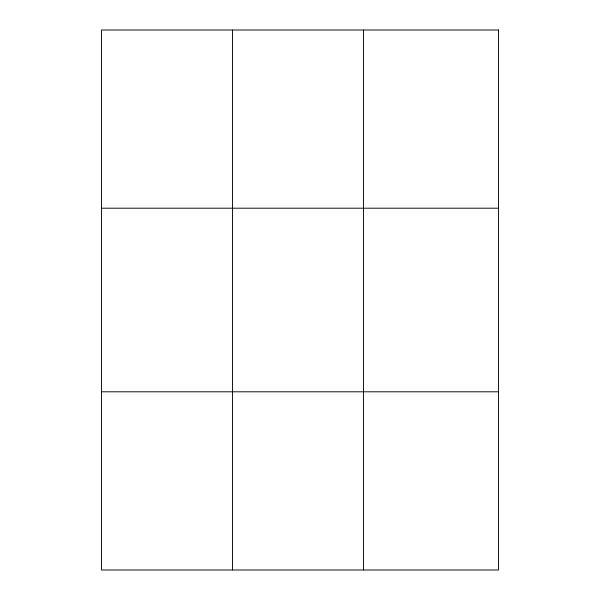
<?xml version="1.0" encoding="UTF-8"?>
<svg xmlns="http://www.w3.org/2000/svg" width="600" height="600" viewBox="0 0 600 600"><rect width="100%" height="100%" fill="white"/><g stroke="black" fill="none" stroke-linecap="round" stroke-linejoin="round"><path stroke-width="0.9" d="M232.5 30L232.5 570M363.532 30L363.532 570M101.46 208.2L498.54 208.2M101.46 391.8L498.54 391.8M498.54 30L498.54 570L101.46 570L101.46 30L498.54 30"/></g></svg>
